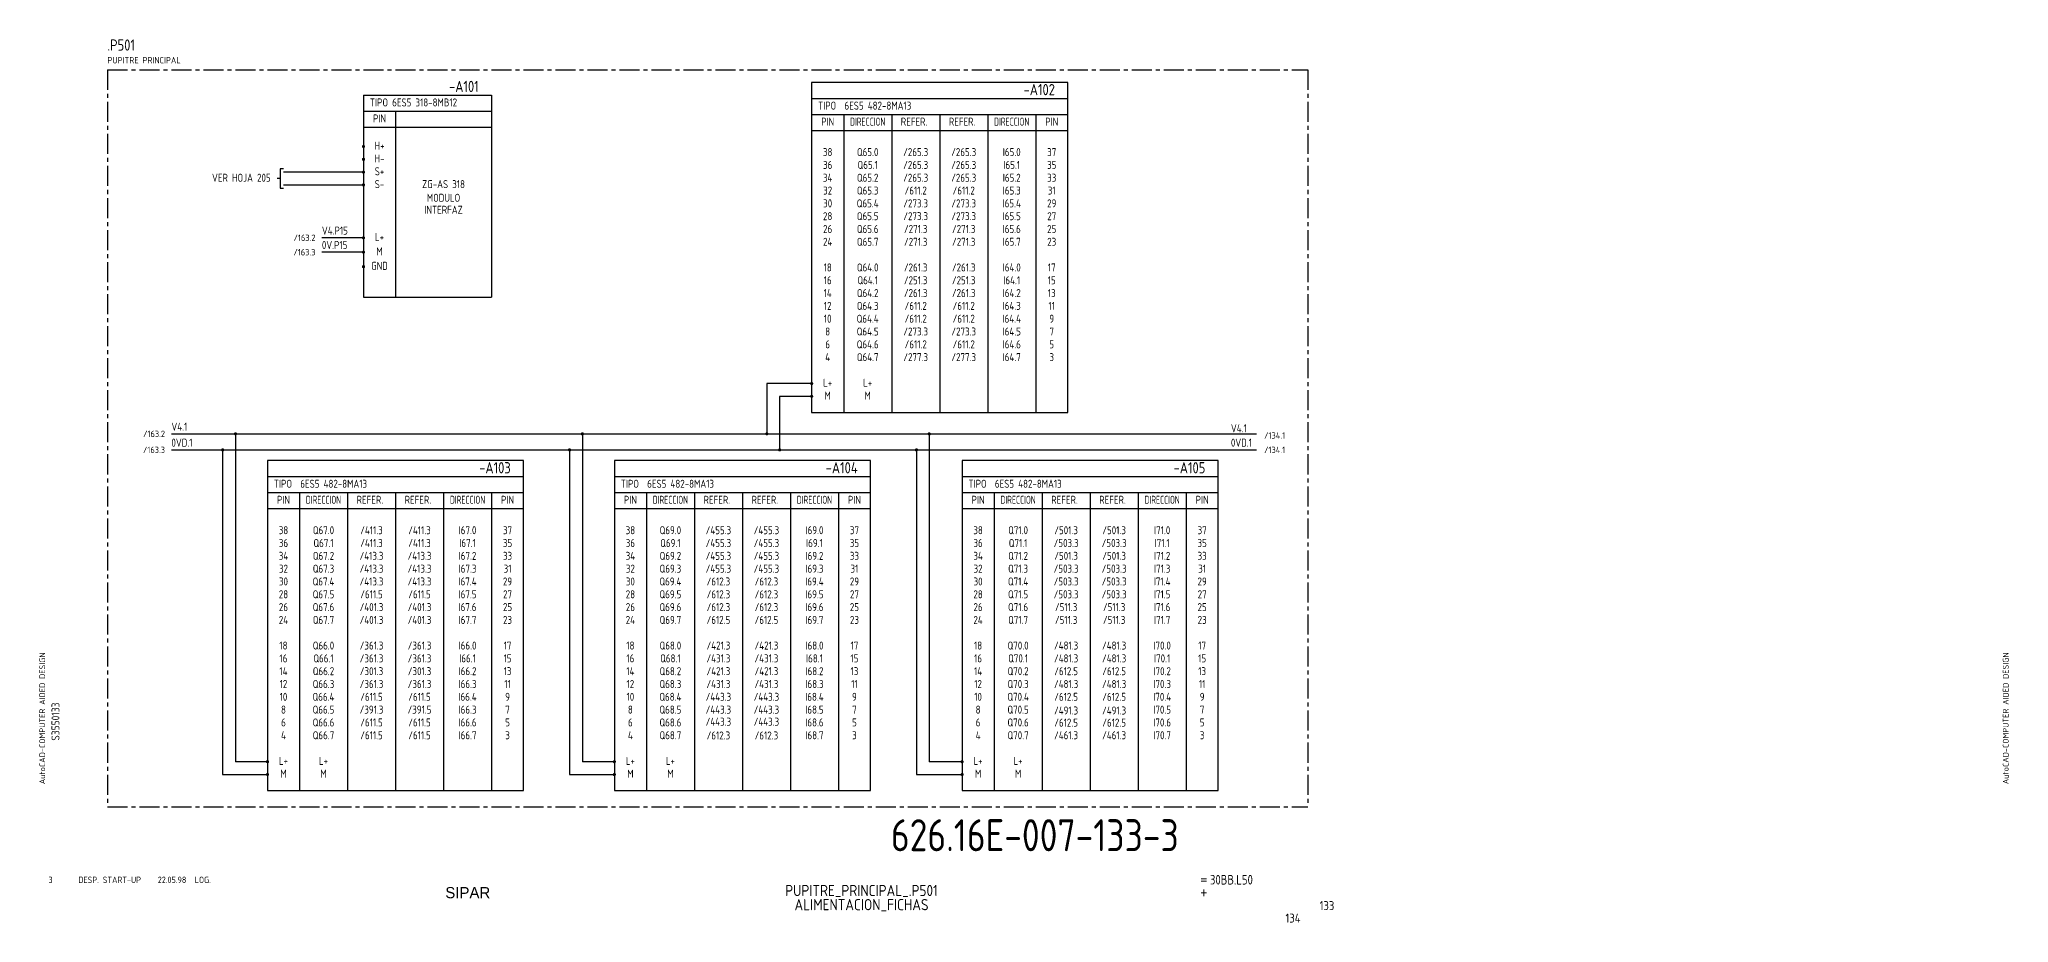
# Model space of a CAD drawing. Extents: x 10 to 1435, y 6 to 281.
# Drawn here: x 10 to 625, y 6 to 281 of the extents above; entities that cross this region are included whole.
import ezdxf
from ezdxf.enums import TextEntityAlignment as Align

# ---------------------------------------------------------------- set-up
doc = ezdxf.new("R2010")
doc.units = 0
doc.header["$LTSCALE"] = 5
doc.header["$MEASUREMENT"] = 0
doc.linetypes.add('CENTER', pattern=[2, 1.25, -0.25, 0.25, -0.25])
doc.layers.get('0').update_dxf_attribs({"linetype": 'CONTINUOUS'})
doc.layers.add('CART', color=7, linetype='CONTINUOUS')
doc.styles.add('DIN', font='DIN.shx', dxfattribs={"width": 0.85})
doc.styles.add('N', font='ROMANS', dxfattribs={"width": 0.85, "height": 3})
doc.styles.add('X', font='UNIV.SHX', dxfattribs={"height": 3.5})

# ---------------------------------------------------------------- blocks, each defined once
blk = doc.blocks.new('DESP')
at = {"color": 3, "style": 'DIN'}
for s, width, p in [('3', 0.9, (7.45, 13.02)), ('DESP. START-UP', 0.8, (16.76, 13.02)), ('22.05.98', 0.9, (41.59, 13.02)), ('LOG.', 0.9, (53.16, 13.02))]:
    blk.add_text(s, height=2, dxfattribs=dict(at, width=width)).set_placement(p)

msp = doc.modelspace()

# ---------------------------------------------------------------- linework, layer by layer
at = {"color": 3, "linetype": 'CENTER'}
for p, q in [((30.92, 271.81), (405.92, 271.81)), ((30.92, 271.81), (30.92, 41.81)), ((405.92, 271.81), (405.92, 41.81)), ((30.92, 41.81), (405.92, 41.81))]:
    msp.add_line(p, q, dxfattribs=at)
at = {"color": 3}
for p, q in [((250.92, 267.89), (250.92, 164.89)), ((330.92, 267.89), (250.92, 267.89)), ((330.92, 164.89), (330.92, 267.89)), ((110.92, 263.89), (110.92, 200.89)), ((110.92, 263.89), (150.92, 263.89)), ((110.92, 258.89), (150.92, 258.89)), ((120.92, 258.89), (120.92, 200.89)), ((150.92, 263.89), (150.92, 200.89)), ((250.92, 262.89), (330.92, 262.89)), ((110.92, 253.89), (150.92, 253.89)), ((250.92, 257.89), (330.92, 257.89)), ((250.92, 252.89), (330.92, 252.89)), ((260.92, 257.89), (260.92, 164.89)), ((275.92, 257.89), (275.92, 164.89)), ((290.92, 257.89), (290.92, 164.89)), ((305.92, 257.89), (305.92, 164.89)), ((320.92, 257.89), (320.92, 164.89)), ((110.92, 200.89), (150.92, 200.89)), ((250.92, 164.89), (330.92, 164.89)), ((80.92, 149.87), (80.92, 46.87)), ((160.92, 149.87), (80.92, 149.87)), ((160.92, 46.87), (160.92, 149.87)), ((189.29, 149.87), (189.29, 46.87)), ((269.29, 149.87), (189.29, 149.87)), ((269.29, 46.87), (269.29, 149.87)), ((377.91, 149.87), (297.91, 149.87)), ((297.91, 149.87), (297.91, 46.87)), ((377.91, 46.87), (377.91, 149.87)), ((80.92, 144.87), (160.92, 144.87)), ((189.29, 144.87), (269.29, 144.87)), ((297.91, 144.87), (377.91, 144.87)), ((80.92, 139.87), (160.92, 139.87)), ((90.92, 139.87), (90.92, 46.87)), ((105.92, 139.87), (105.92, 46.87)), ((120.92, 139.87), (120.92, 46.87)), ((135.92, 139.87), (135.92, 46.87)), ((150.92, 139.87), (150.92, 46.87)), ((189.29, 139.87), (269.29, 139.87)), ((199.29, 139.87), (199.29, 46.87)), ((214.29, 139.87), (214.29, 46.87)), ((229.29, 139.87), (229.29, 46.87)), ((244.29, 139.87), (244.29, 46.87)), ((259.29, 139.87), (259.29, 46.87)), ((297.91, 139.87), (377.91, 139.87)), ((307.91, 139.87), (307.91, 46.87)), ((322.91, 139.87), (322.91, 46.87)), ((337.91, 139.87), (337.91, 46.87)), ((352.91, 139.87), (352.91, 46.87)), ((367.91, 139.87), (367.91, 46.87)), ((80.92, 134.87), (160.92, 134.87)), ((189.29, 134.87), (269.29, 134.87)), ((297.91, 134.87), (377.91, 134.87)), ((80.92, 46.87), (160.92, 46.87)), ((189.29, 46.87), (269.29, 46.87)), ((297.91, 46.87), (377.91, 46.87))]:
    msp.add_line(p, q, dxfattribs=at)
for p, q in [((84.92, 240.89), (84.92, 234.89)), ((85.92, 240.89), (84.92, 240.89)), ((84.92, 237.89), (83.92, 237.89)), ((84.92, 234.89), (85.92, 234.89)), ((110.92, 239.89), (85.92, 239.89)), ((85.92, 235.89), (110.92, 235.89)), ((110.92, 219.39), (97.92, 219.39)), ((110.92, 214.89), (97.92, 214.89)), ((236.92, 173.89), (236.92, 158.19)), ((250.92, 173.89), (236.92, 173.89)), ((240.92, 169.89), (240.92, 153.19)), ((250.92, 169.89), (240.92, 169.89)), ((50.92, 158.19), (389.91, 158.19)), ((70.92, 158.19), (70.92, 55.87)), ((179.29, 158.19), (179.29, 55.87)), ((287.66, 158.19), (287.66, 55.87)), ((50.92, 153.19), (389.91, 153.19)), ((66.92, 153.19), (66.92, 51.87)), ((175.29, 153.19), (175.29, 51.87)), ((283.66, 153.19), (283.66, 51.87)), ((80.92, 55.87), (70.92, 55.87)), ((189.29, 55.87), (179.29, 55.87)), ((297.66, 55.87), (287.66, 55.87)), ((66.92, 51.87), (80.92, 51.87)), ((175.29, 51.87), (189.29, 51.87)), ((283.66, 51.87), (297.66, 51.87))]:
    msp.add_line(p, q)
at = {"linetype": 'Continuous', "const_width": 0.5}
for points in [[(110.67, 247.89, 1), (111.17, 247.89, 1)], [(110.67, 243.89, 1), (111.17, 243.89, 1)], [(110.67, 239.89, 1), (111.17, 239.89, 1)], [(110.67, 235.89, 1), (111.17, 235.89, 1)], [(110.67, 219.39, 1), (111.17, 219.39, 1)], [(110.67, 214.89, 1), (111.17, 214.89, 1)], [(110.67, 210.39, 1), (111.17, 210.39, 1)], [(250.67, 173.89, 1), (251.17, 173.89, 1)], [(250.67, 169.89, 1), (251.17, 169.89, 1)], [(80.67, 55.87, 1), (81.17, 55.87, 1)], [(189.04, 55.87, 1), (189.54, 55.87, 1)], [(297.66, 55.87, 1), (298.16, 55.87, 1)], [(80.67, 51.87, 1), (81.17, 51.87, 1)], [(189.04, 51.87, 1), (189.54, 51.87, 1)], [(297.66, 51.87, 1), (298.16, 51.87, 1)]]:
    msp.add_lwpolyline(points, format="xyb", close=True, dxfattribs=at)
at = {"const_width": 0.5}
for points in [[(70.67, 158.19, 1), (71.17, 158.19, 1)], [(179.04, 158.19, 1), (179.54, 158.19, 1)], [(236.67, 158.19, 1), (237.17, 158.19, 1)], [(287.41, 158.19, 1), (287.91, 158.19, 1)], [(66.67, 153.19, 1), (67.17, 153.19, 1)], [(175.04, 153.19, 1), (175.54, 153.19, 1)], [(240.67, 153.19, 1), (241.17, 153.19, 1)], [(283.41, 153.19, 1), (283.91, 153.19, 1)]]:
    msp.add_lwpolyline(points, format="xyb", close=True, dxfattribs=at)

# ---------------------------------------------------------------- block references
at = {"linetype": 'Continuous'}
msp.add_blockref('DESP', (5.06, 4.97), dxfattribs=at)

# ---------------------------------------------------------------- texts
at = {"color": 3, "style": 'DIN', "width": 0.85}
msp.add_text('.P501', height=3.5, dxfattribs=at).set_placement((30.92, 277.81))
at = {"style": 'DIN', "width": 0.85}
for s, height, p in [('PUPITRE PRINCIPAL', 2, (30.92, 273.81)), ('TIPO 6ES5 318-8MB12', 2.5, (112.92, 260.39)), ('TIPO  6ES5 482-8MA13', 2.5, (252.92, 259.39)), ('V4.P15', 2.5, (97.92, 220.39)), ('0V.P15', 2.5, (97.92, 215.89)), ('V4.1', 2.5, (50.92, 159.19)), ('V4.1', 2.5, (381.89, 158.69)), ('0VD.1', 2.5, (50.92, 154.19)), ('0VD.1', 2.5, (381.89, 154.19)), ('TIPO  6ES5 482-8MA13', 2.5, (82.92, 141.37)), ('TIPO  6ES5 482-8MA13', 2.5, (191.29, 141.37)), ('TIPO  6ES5 482-8MA13', 2.5, (299.91, 141.37))]:
    msp.add_text(s, height=height, dxfattribs=at).set_placement(p)
at = {"color": 3, "style": 'DIN', "width": 0.85}
for s, p in [('-A101', (146.92, 264.89)), ('-A102', (326.92, 263.89)), ('-A103', (156.92, 145.87)), ('-A104', (265.29, 145.87)), ('-A105', (373.91, 145.87))]:
    msp.add_text(s, height=3.5, dxfattribs=at).set_placement(p, align=Align.RIGHT)
at = {"style": 'DIN', "width": 0.85}
for s, p in [('PIN', (115.92, 255.39)), ('PIN', (255.92, 254.39)), ('REFER.', (282.92, 254.39)), ('REFER.', (297.92, 254.39)), ('PIN', (325.92, 254.39)), ('H+', (115.92, 246.89)), ('38', (255.92, 244.89)), ('Q65.0', (268.42, 244.89)), ('/265.3', (283.42, 244.89)), ('/265.3', (298.42, 244.89)), ('I65.0', (313.42, 244.89)), ('37', (325.92, 244.89)), ('H-', (115.92, 242.89)), ('S+', (115.92, 238.89)), ('36', (255.92, 240.89)), ('Q65.1', (268.42, 240.89)), ('/265.3', (283.42, 240.89)), ('/265.3', (298.42, 240.89)), ('I65.1', (313.42, 240.89)), ('35', (325.92, 240.89)), ('S-', (115.92, 234.89)), ('ZG-AS 318', (135.92, 234.89)), ('34', (255.92, 236.89)), ('32', (255.92, 232.89)), ('Q65.3', (268.42, 232.89)), ('Q65.2', (268.42, 236.89)), ('/265.3', (283.42, 236.89)), ('/611.2', (283.42, 232.89)), ('/265.3', (298.42, 236.89)), ('/611.2', (298.42, 232.89)), ('I65.3', (313.42, 232.89)), ('I65.2', (313.42, 236.89)), ('33', (325.92, 236.89)), ('31', (325.92, 232.89)), ('INTERFAZ', (135.92, 226.89)), ('MODULO', (135.92, 230.63)), ('30', (255.92, 228.89)), ('Q65.4', (268.42, 228.89)), ('/273.3', (283.42, 228.89)), ('/273.3', (298.42, 228.89)), ('I65.4', (313.42, 228.89)), ('29', (325.92, 228.89)), ('28', (255.92, 224.89)), ('26', (255.92, 220.89)), ('Q65.5', (268.42, 224.89)), ('Q65.6', (268.42, 220.89)), ('/273.3', (283.42, 224.89)), ('/271.3', (283.42, 220.89)), ('/273.3', (298.42, 224.89)), ('/271.3', (298.42, 220.89)), ('I65.5', (313.42, 224.89)), ('I65.6', (313.42, 220.89)), ('25', (325.92, 220.89)), ('27', (325.92, 224.89)), ('L+', (115.92, 218.39)), ('M', (115.92, 213.89)), ('24', (255.92, 216.89)), ('Q65.7', (268.42, 216.89)), ('/271.3', (283.42, 216.89)), ('/271.3', (298.42, 216.89)), ('I65.7', (313.42, 216.89)), ('23', (325.92, 216.89)), ('GND', (115.92, 209.39)), ('18', (255.92, 208.89)), ('Q64.0', (268.42, 208.89)), ('/261.3', (283.42, 208.89)), ('/261.3', (298.42, 208.89)), ('I64.0', (313.42, 208.89)), ('17', (325.92, 208.89)), ('14', (255.92, 200.89)), ('16', (255.92, 204.89)), ('Q64.2', (268.42, 200.89)), ('Q64.1', (268.42, 204.89)), ('/251.3', (283.42, 204.89)), ('/261.3', (283.42, 200.89)), ('/251.3', (298.42, 204.89)), ('/261.3', (298.42, 200.89)), ('I64.2', (313.42, 200.89)), ('I64.1', (313.42, 204.89)), ('15', (325.92, 204.89)), ('13', (325.92, 200.89)), ('12', (255.92, 196.89)), ('Q64.3', (268.42, 196.89)), ('/611.2', (283.42, 196.89)), ('/611.2', (298.42, 196.89)), ('I64.3', (313.42, 196.89)), ('11', (325.92, 196.89)), ('10', (255.92, 192.89)), ('8', (255.92, 188.89)), ('Q64.4', (268.42, 192.89)), ('Q64.5', (268.42, 188.89)), ('/273.3', (283.42, 188.89)), ('/611.2', (283.42, 192.89)), ('/273.3', (298.42, 188.89)), ('/611.2', (298.42, 192.89)), ('I64.4', (313.42, 192.89)), ('I64.5', (313.42, 188.89)), ('9', (325.92, 192.89)), ('7', (325.92, 188.89)), ('6', (255.92, 184.89)), ('Q64.6', (268.42, 184.89)), ('/611.2', (283.42, 184.89)), ('/611.2', (298.42, 184.89)), ('I64.6', (313.42, 184.89)), ('5', (325.92, 184.89)), ('4', (255.92, 180.89)), ('Q64.7', (268.42, 180.89)), ('/277.3', (283.42, 180.89)), ('/277.3', (298.42, 180.89)), ('I64.7', (313.42, 180.89)), ('3', (325.92, 180.89)), ('L+', (255.92, 172.89)), ('L+', (268.42, 172.89)), ('M', (255.92, 168.89)), ('M', (268.42, 168.89)), ('PIN', (85.92, 136.37)), ('REFER.', (112.92, 136.37)), ('REFER.', (127.92, 136.37)), ('PIN', (155.92, 136.37)), ('PIN', (194.29, 136.37)), ('REFER.', (221.29, 136.37)), ('REFER.', (236.29, 136.37)), ('PIN', (264.29, 136.37)), ('PIN', (302.91, 136.37)), ('REFER.', (329.91, 136.37)), ('REFER.', (344.91, 136.37)), ('PIN', (372.91, 136.37)), ('38', (85.92, 126.87)), ('Q67.0', (98.42, 126.87)), ('/411.3', (113.42, 126.87)), ('/411.3', (128.42, 126.87)), ('I67.0', (143.42, 126.87)), ('37', (155.92, 126.87)), ('38', (194.29, 126.87)), ('Q69.0', (206.79, 126.87)), ('/455.3', (221.79, 126.87)), ('/455.3', (236.79, 126.87)), ('I69.0', (251.79, 126.87)), ('37', (264.29, 126.87)), ('38', (302.91, 126.87)), ('Q71.0', (315.41, 126.87)), ('/501.3', (330.41, 126.87)), ('/501.3', (345.41, 126.87)), ('I71.0', (360.41, 126.87)), ('37', (372.91, 126.87)), ('36', (85.92, 122.87)), ('Q67.1', (98.42, 122.87)), ('/411.3', (113.42, 122.87)), ('/411.3', (128.42, 122.87)), ('I67.1', (143.42, 122.87)), ('35', (155.92, 122.87)), ('36', (194.29, 122.87)), ('Q69.1', (206.79, 122.87)), ('/455.3', (221.79, 122.87)), ('/455.3', (236.79, 122.87)), ('I69.1', (251.79, 122.87)), ('35', (264.29, 122.87)), ('36', (302.91, 122.87)), ('Q71.1', (315.41, 122.87)), ('/503.3', (330.41, 122.87)), ('/503.3', (345.41, 122.87)), ('I71.1', (360.41, 122.87)), ('35', (372.91, 122.87)), ('34', (85.92, 118.87)), ('32', (85.92, 114.87)), ('Q67.3', (98.42, 114.87)), ('Q67.2', (98.42, 118.87)), ('/413.3', (113.42, 118.87)), ('/413.3', (113.42, 114.87)), ('/413.3', (128.42, 118.87)), ('/413.3', (128.42, 114.87)), ('I67.3', (143.42, 114.87)), ('I67.2', (143.42, 118.87)), ('33', (155.92, 118.87)), ('31', (155.92, 114.87)), ('34', (194.29, 118.87)), ('32', (194.29, 114.87)), ('Q69.3', (206.79, 114.87)), ('Q69.2', (206.79, 118.87)), ('/455.3', (221.79, 118.87)), ('/455.3', (221.79, 114.87)), ('/455.3', (236.79, 118.87)), ('/455.3', (236.79, 114.87)), ('I69.3', (251.79, 114.87)), ('I69.2', (251.79, 118.87)), ('33', (264.29, 118.87)), ('31', (264.29, 114.87)), ('34', (302.91, 118.87)), ('32', (302.91, 114.87)), ('Q71.3', (315.41, 114.87)), ('Q71.2', (315.41, 118.87)), ('/503.3', (330.41, 114.87)), ('/501.3', (330.41, 118.87)), ('/503.3', (345.41, 114.87)), ('/501.3', (345.41, 118.87)), ('I71.3', (360.41, 114.87)), ('I71.2', (360.41, 118.87)), ('33', (372.91, 118.87)), ('31', (372.91, 114.87)), ('30', (85.92, 110.87)), ('Q67.4', (98.42, 110.87)), ('/413.3', (113.42, 110.87)), ('/413.3', (128.42, 110.87)), ('I67.4', (143.42, 110.87)), ('29', (155.92, 110.87)), ('30', (194.29, 110.87)), ('Q69.4', (206.79, 110.87)), ('/612.3', (221.79, 110.87)), ('/612.3', (236.79, 110.87)), ('I69.4', (251.79, 110.87)), ('29', (264.29, 110.87)), ('30', (302.91, 110.87)), ('Q71.4', (315.41, 110.87)), ('/503.3', (330.41, 110.87)), ('/503.3', (345.41, 110.87)), ('I71.4', (360.41, 110.87)), ('29', (372.91, 110.87)), ('28', (85.92, 106.87)), ('26', (85.92, 102.87)), ('Q67.5', (98.42, 106.87)), ('Q67.6', (98.42, 102.87)), ('/401.3', (113.42, 102.87)), ('/611.5', (113.42, 106.87)), ('/401.3', (128.42, 102.87)), ('/611.5', (128.42, 106.87)), ('I67.5', (143.42, 106.87)), ('I67.6', (143.42, 102.87)), ('25', (155.92, 102.87)), ('27', (155.92, 106.87)), ('28', (194.29, 106.87)), ('26', (194.29, 102.87)), ('Q69.5', (206.79, 106.87)), ('Q69.6', (206.79, 102.87)), ('/612.3', (221.79, 106.87)), ('/612.3', (221.79, 102.87)), ('/612.3', (236.79, 106.87)), ('/612.3', (236.79, 102.87)), ('I69.5', (251.79, 106.87)), ('I69.6', (251.79, 102.87)), ('25', (264.29, 102.87)), ('27', (264.29, 106.87)), ('28', (302.91, 106.87)), ('26', (302.91, 102.87)), ('Q71.5', (315.41, 106.87)), ('Q71.6', (315.41, 102.87)), ('/503.3', (330.41, 106.87)), ('/511.3', (330.41, 102.87)), ('/503.3', (345.41, 106.87)), ('/511.3', (345.41, 102.87)), ('I71.5', (360.41, 106.87)), ('I71.6', (360.41, 102.87)), ('25', (372.91, 102.87)), ('27', (372.91, 106.87)), ('24', (85.92, 98.87)), ('Q67.7', (98.42, 98.87)), ('/401.3', (113.42, 98.87)), ('/401.3', (128.42, 98.87)), ('I67.7', (143.42, 98.87)), ('23', (155.92, 98.87)), ('24', (194.29, 98.87)), ('Q69.7', (206.79, 98.87)), ('/612.5', (221.79, 98.87)), ('/612.5', (236.79, 98.87)), ('I69.7', (251.79, 98.87)), ('23', (264.29, 98.87)), ('24', (302.91, 98.87)), ('Q71.7', (315.41, 98.87)), ('/511.3', (330.41, 98.87)), ('/511.3', (345.41, 98.87)), ('I71.7', (360.41, 98.87)), ('23', (372.91, 98.87)), ('18', (85.92, 90.87)), ('Q66.0', (98.42, 90.87)), ('/361.3', (113.42, 90.87)), ('/361.3', (128.42, 90.87)), ('I66.0', (143.42, 90.87)), ('17', (155.92, 90.87)), ('18', (194.29, 90.87)), ('Q68.0', (206.79, 90.87)), ('/421.3', (221.79, 90.87)), ('/421.3', (236.79, 90.87)), ('I68.0', (251.79, 90.87)), ('17', (264.29, 90.87)), ('18', (302.91, 90.87)), ('Q70.0', (315.41, 90.87)), ('/481.3', (330.41, 90.87)), ('/481.3', (345.41, 90.87)), ('I70.0', (360.41, 90.87)), ('17', (372.91, 90.87)), ('16', (85.92, 86.87)), ('Q66.1', (98.42, 86.87)), ('/361.3', (113.42, 86.87)), ('/361.3', (128.42, 86.87)), ('I66.1', (143.42, 86.87)), ('15', (155.92, 86.87)), ('16', (194.29, 86.87)), ('Q68.1', (206.79, 86.87)), ('/431.3', (221.79, 86.87)), ('/431.3', (236.79, 86.87)), ('I68.1', (251.79, 86.87)), ('15', (264.29, 86.87)), ('16', (302.91, 86.87)), ('Q70.1', (315.41, 86.87)), ('/481.3', (330.41, 86.87)), ('/481.3', (345.41, 86.87)), ('I70.1', (360.41, 86.87)), ('15', (372.91, 86.87)), ('14', (85.92, 82.87)), ('12', (85.92, 78.87)), ('Q66.3', (98.42, 78.87)), ('Q66.2', (98.42, 82.87)), ('/361.3', (113.42, 78.87)), ('/301.3', (113.42, 82.87)), ('/361.3', (128.42, 78.87)), ('/301.3', (128.42, 82.87)), ('I66.3', (143.42, 78.87)), ('I66.2', (143.42, 82.87)), ('13', (155.92, 82.87)), ('11', (155.92, 78.87)), ('14', (194.29, 82.87)), ('12', (194.29, 78.87)), ('Q68.3', (206.79, 78.87)), ('Q68.2', (206.79, 82.87)), ('/431.3', (221.79, 78.87)), ('/421.3', (221.79, 82.87)), ('/431.3', (236.79, 78.87)), ('/421.3', (236.79, 82.87)), ('I68.3', (251.79, 78.87)), ('I68.2', (251.79, 82.87)), ('13', (264.29, 82.87)), ('11', (264.29, 78.87)), ('14', (302.91, 82.87)), ('12', (302.91, 78.87)), ('Q70.3', (315.41, 78.87)), ('Q70.2', (315.41, 82.87)), ('/481.3', (330.41, 78.87)), ('/612.5', (330.41, 82.87)), ('/481.3', (345.41, 78.87)), ('/612.5', (345.41, 82.87)), ('I70.3', (360.41, 78.87)), ('I70.2', (360.41, 82.87)), ('13', (372.91, 82.87)), ('11', (372.91, 78.87)), ('10', (85.92, 74.87)), ('Q66.4', (98.42, 74.87)), ('/611.5', (113.42, 74.87)), ('/611.5', (128.42, 74.87)), ('I66.4', (143.42, 74.87)), ('9', (155.92, 74.87)), ('10', (194.29, 74.87)), ('Q68.4', (206.79, 74.87)), ('/443.3', (221.79, 74.87)), ('/443.3', (236.79, 74.87)), ('I68.4', (251.79, 74.87)), ('9', (264.29, 74.87)), ('10', (302.91, 74.87)), ('Q70.4', (315.41, 74.87)), ('/612.5', (330.41, 74.87)), ('/612.5', (345.41, 74.87)), ('I70.4', (360.41, 74.87)), ('9', (372.91, 74.87)), ('8', (85.92, 70.87)), ('6', (85.92, 66.87)), ('Q66.5', (98.42, 70.87)), ('Q66.6', (98.42, 66.87)), ('/391.3', (113.42, 70.87)), ('/611.5', (113.42, 66.87)), ('/391.5', (128.42, 70.87)), ('/611.5', (128.42, 66.87)), ('I66.6', (143.42, 66.87)), ('I66.3', (143.42, 70.87)), ('7', (155.92, 70.87)), ('5', (155.92, 66.87)), ('8', (194.29, 70.87)), ('6', (194.29, 66.87)), ('Q68.5', (206.79, 70.87)), ('Q68.6', (206.79, 66.87)), ('/443.3', (221.79, 70.87)), ('/443.3', (221.79, 67.1)), ('/443.3', (236.79, 70.87)), ('/443.3', (236.79, 67.1)), ('I68.5', (251.79, 70.87)), ('I68.6', (251.79, 66.87)), ('7', (264.29, 70.87)), ('5', (264.29, 66.87)), ('8', (302.91, 70.87)), ('6', (302.91, 66.87)), ('Q70.5', (315.41, 70.87)), ('Q70.6', (315.41, 66.87)), ('/491.3', (330.41, 70.59)), ('/612.5', (330.41, 66.81)), ('/491.3', (345.41, 70.59)), ('/612.5', (345.41, 66.81)), ('I70.5', (360.41, 70.87)), ('I70.6', (360.41, 66.87)), ('7', (372.91, 70.87)), ('5', (372.91, 66.87)), ('4', (85.92, 62.87)), ('Q66.7', (98.42, 62.87)), ('/611.5', (113.42, 62.87)), ('/611.5', (128.42, 62.87)), ('I66.7', (143.42, 62.87)), ('3', (155.92, 62.87)), ('4', (194.29, 62.87)), ('Q68.7', (206.79, 62.87)), ('/612.3', (221.79, 62.81)), ('/612.3', (236.79, 62.81)), ('I68.7', (251.79, 62.87)), ('3', (264.29, 62.87)), ('4', (302.91, 62.87)), ('Q70.7', (315.41, 62.87)), ('/461.3', (330.41, 62.87)), ('/461.3', (345.41, 62.87)), ('I70.7', (360.41, 62.87)), ('3', (372.91, 62.87)), ('L+', (85.92, 54.87)), ('L+', (98.42, 54.87)), ('L+', (194.29, 54.87)), ('L+', (206.79, 54.87)), ('L+', (302.91, 54.87)), ('L+', (315.41, 54.87)), ('M', (85.92, 50.87)), ('M', (98.42, 50.87)), ('M', (194.29, 50.87)), ('M', (206.79, 50.87)), ('M', (302.91, 50.87)), ('M', (315.41, 50.87))]:
    msp.add_text(s, height=2.5, dxfattribs=at).set_placement(p, align=Align.CENTER)
at = {"style": 'DIN', "width": 0.596129}
for p, p2 in [((262.92, 254.39), (273.92, 254.39)), ((307.92, 254.39), (318.92, 254.39)), ((92.92, 136.37), (103.92, 136.37)), ((137.92, 136.37), (148.92, 136.37)), ((201.29, 136.37), (212.29, 136.37)), ((246.29, 136.37), (257.29, 136.37)), ((309.91, 136.37), (320.91, 136.37)), ((354.91, 136.37), (365.91, 136.37))]:
    msp.add_text('DIRECCION', height=2.5, dxfattribs=at).set_placement(p, p2, align=Align.FIT)
at = {"style": 'DIN', "width": 0.85}
for s, height, p in [('VER HOJA 205', 2.5, (81.92, 236.89)), ('/163.3', 2, (95.92, 213.89)), ('/163.2', 2, (95.92, 218.39)), ('/163.3', 2, (48.92, 152.19)), ('/163.2', 2, (48.92, 157.19)), ('/134.1', 2, (398.83, 156.69)), ('/134.1', 2, (398.83, 152.19))]:
    msp.add_text(s, height=height, dxfattribs=at).set_placement(p, align=Align.RIGHT)
at = {"color": 2, "insert": (275.66, 37.92), "char_height": 10, "width": 111.0411, "attachment_point": 1, "style": 'DIN'}
msp.add_mtext('626.16E-007-133-3', dxfattribs=at)
at = {"layer": 'CART', "color": 1, "style": 'DIN', "width": 0.9}
for p in [(11.47, 48.84), (624.84, 48.84)]:
    msp.add_text('AutoCAD-COMPUTER AIDED DESIGN', height=1.8, rotation=90, dxfattribs=at).set_placement(p)
at = {"layer": 'CART', "color": 3, "style": 'N', "width": 0.85}
for s, p in [('=', (372.24, 17.91)), ('+', (372.24, 13.87))]:
    msp.add_text(s, height=2.5, dxfattribs=at).set_placement(p)
at = {"layer": 'CART', "color": 3, "style": 'DIN', "width": 0.9, "flags": 1}
msp.add_attdef('S3550133', text='', height=2.5, rotation=90, dxfattribs=at).set_placement((15.95, 68.38), align=Align.CENTER)
at = {"layer": 'CART', "color": 3, "style": 'DIN', "width": 0.85}
msp.add_attdef('30BB.L50', text='', height=3, dxfattribs=at).set_placement((375.33, 16.63), align=Align.BOTTOM_LEFT)
at = {"layer": 'CART', "color": 6, "style": 'X', "flags": 1}
msp.add_attdef('SIPAR', text='', height=3.5, dxfattribs=at).set_placement((143.5, 15), align=Align.MIDDLE)
at = {"layer": 'CART', "color": 2, "style": 'DIN', "width": 0.9, "flags": 1}
for tag, text, p in [('PUPITRE_PRINCIPAL_.P501', 'PLC', (266.5, 15.51)), ('ALIMENTACION_FICHAS', '', (266.5, 11.09))]:
    msp.add_attdef(tag, text=text, height=3.5, dxfattribs=at).set_placement(p, align=Align.MIDDLE)
msp.add_attdef('133', text='', height=2.8, dxfattribs=at).set_placement((414.2, 9.56), align=Align.RIGHT)
at = {"layer": 'CART', "color": 7, "style": 'DIN', "width": 0.9, "flags": 1}
msp.add_attdef('134', (398.93, 5.65), '', height=2.8, dxfattribs=at)

doc.saveas('drawing.dxf')
